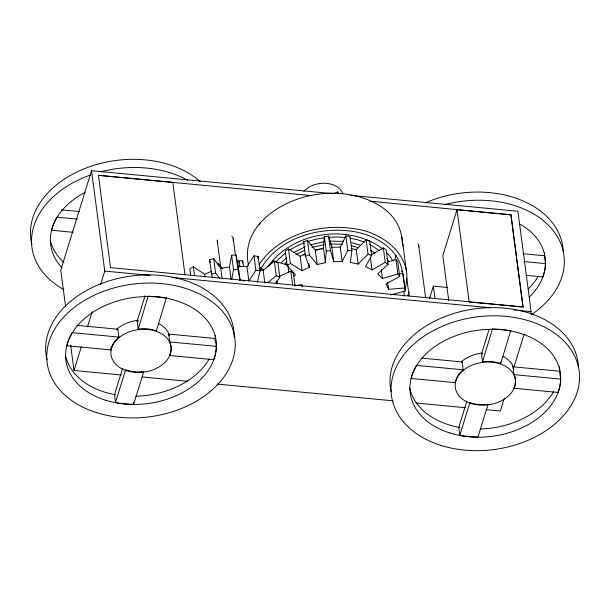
<?xml version="1.0" encoding="UTF-8"?>
<svg xmlns="http://www.w3.org/2000/svg" width="610" height="610" viewBox="0 0 610 610"><rect width="100%" height="100%" fill="white"/><g stroke="black" fill="none" stroke-linecap="round" stroke-linejoin="round"><path stroke-width="0.91" d="M402.287 244.29C402.402 203.595 351.947 189.031 318.946 194.186C284.268 197.983 239.623 224.716 248.56 265.449M294.058 276.048L295.492 274.858L287.127 265.51L285.221 251.068L288.515 248.987L290.413 263.428L302.072 270.695L309.354 267.226L305.45 256.269L303.551 241.827L307.471 240.485L309.369 254.919L317.185 264.534L325.382 262.666L323.483 248.224L324.39 236.634L328.584 236.139L331.87 247.233L333.769 261.675L342.157 261.583L347.791 250.382L345.893 235.94L349.987 236.344L351.894 250.786L350.346 262.384L358.177 264.069L368.043 254.256L366.137 239.814L369.782 241.08L371.681 255.521L365.451 266.593L372.024 269.902L385.238 262.353L388.097 264.366L377.735 273.928L382.462 278.572L397.865 273.951L399.68 276.536L386.107 283.734L388.578 289.3L404.788 288.019L405.406 290.947L390.743 294.897M325.382 262.666L326.297 251.076L324.39 236.634M242.49 262.757L242.78 260.981L239.105 260.6L237.526 263.802M231.129 279.517L229.467 266.883L231.625 255.277L236.017 254.98L238.266 266.288L240.165 280.73L237.923 269.422L236.017 254.98M231.701 279.533L233.523 269.719L231.625 255.277M257.725 258.266L258.16 256.482L253.973 255.796L246.958 266.684L248.857 281.118L255.872 270.238L253.973 255.796M257.229 282.491L260.058 270.924L258.16 256.482M404.643 289.651C415.738 258.495 384.163 232.562 355.859 228.979C320.936 222.902 279.662 233.912 259.143 264.504M333.151 193.683L91.546 170.708L60.779 270.085L65.598 306.677M184.975 274.668L172.828 182.39L98.408 175.314L311.108 195.589M121.367 374.982L73.993 370.476L81.267 346.991M87.695 326.205L92.171 311.756M100.566 284.649L104.76 271.099L91.546 170.708M115.488 402.539L125.622 369.805A30.286 21.403 -7.5 0 0 143.785 371.513L133.651 404.255A75.724 53.505 -7.5 0 1 115.488 402.539L114.451 394.685L122.618 368.318M166.454 297.588L156.381 330.818A30.286 21.403 -7.5 0 0 138.226 329.072L137.197 321.218L145.073 295.758M138.226 329.072L148.291 295.85M259.38 224.777L259.921 223.039M337.612 192.958L337.909 191.99L334.181 193.423M429.509 298.587L433.359 286.136L447.534 287.485M457.02 209.71L469.166 301.988L523.044 307.112L510.89 214.827L457.02 209.71L442.829 255.552L448.777 300.753M510.89 214.827L370.781 201.262M459.803 435.273L469.929 402.547A30.286 21.403 -7.5 0 0 488.099 404.255L477.966 436.996A75.724 53.505 -7.5 0 1 459.803 435.273L458.766 427.419L466.924 401.06M510.768 330.323L500.696 363.56A30.286 21.403 -7.5 0 0 482.541 361.814L481.503 353.96L489.106 329.408M482.541 361.814L492.605 328.592M523.044 307.112L510.966 214.59M504.272 398.368L500.36 411.018L486.147 409.668M514.062 366.747L524.127 334.227M530.563 313.448L531.119 311.641L517.905 211.251L350.201 195.307M396.248 255.293L394.99 258.556M409.371 292.007L407.785 295.675M342.157 261.583L340.25 247.141L345.893 235.94M261.179 268.225C278.229 239.051 315.561 227.499 347.708 230.755C371.871 232.929 400.32 247.622 402.669 274.347M267.866 266.684C292.571 231.648 348.661 223.1 382.866 248.933M401.525 271.679L402.379 270.466M275.476 283.429L279.837 277.314L277.939 262.872L274.37 261.271L263.177 270.367L259.692 269.338M275.697 261.995L285.167 253.135M271.038 263.528L273.41 260.897L287.867 265.182M281.523 262.483L286.41 257.794M284.862 263.856L287.051 261.629M358.177 264.069L356.27 249.627L366.137 239.814M267.874 282.537L276.269 275.712L274.37 261.271M287.127 265.51L290.413 263.428M289.971 249.818L296.963 245.906L303.727 242.963M293.532 252.593L305.084 246.768M296.079 254.644L304.436 250.237M204.96 277.024L204.602 274.317L193.339 266.73L189.786 268.812L190.625 275.133M370.949 254.988L383.339 247.912L386.199 249.925L388.097 264.366M259.189 268.469L260.767 267.607L263.23 269.49M303.681 255.148L305.061 254.431M288.515 248.987L300.166 256.253L305.023 253.943M279.067 276.452L290.817 271.16L293.418 273.516L295.08 286.151M204.602 274.317L211.556 271.32M305.45 256.269L309.369 254.919M308.431 241.285L316.537 239.105L324.848 237.679M387.808 261.957L395.959 259.509L397.781 262.094L399.68 276.536M212.303 277.642L209.504 259.761L213.683 258.51L220.782 268.446L222.093 278.373M211.403 274.203L215.582 272.952L219.409 278.305M310.444 244.823L323.94 241.773M311.855 247.408L324.078 244.633M315.439 250.489L316.979 250.047M317.764 249.856L319.335 249.482M307.471 240.485L315.286 250.092L323.483 248.224M295.507 285.709L301.714 284.496L302.735 286.662M320.921 249.147L322.507 248.85M220.782 268.446L229.467 266.883M326.297 251.076L330.483 250.58L333.769 261.675M399.283 273.867L402.882 273.585L405.406 290.947M233.523 269.719L237.923 269.422M329.042 237.26L337.399 237L345.611 237.526M330.063 241.133L343.506 241.369M330.315 243.985L342.652 244.221M331.87 247.233L340.25 247.141M238.266 266.288L246.958 266.684M242.772 280.844L244.511 280.92M61.618 209.848L79.346 211.533M522.968 253.714L544.425 255.75L545.462 263.604A75.724 53.505 -7.5 0 1 542.808 276.955L525.866 275.339M77.577 219.12L57.058 217.168A75.724 53.505 -7.5 0 0 51.53 230.237L73.185 232.296M524.005 261.568L545.462 263.604M523.113 306.876L110.547 267.645L98.408 175.314M104.76 271.099L150.235 275.423M172.028 277.497L490.379 307.768M514.07 310.017L515.961 310.2M517.859 310.376L531.119 311.641M76.822 325.328L117.867 329.232L118.904 337.086A30.286 21.403 -7.5 0 0 110.982 349.926L66.734 345.725A75.724 53.505 -7.5 0 1 72.262 332.648L118.904 337.086M169.45 355.493A30.286 21.403 -7.5 0 0 169.71 341.913L168.673 334.059L215.315 338.497L216.352 346.35A75.724 53.505 -7.5 0 1 213.698 359.694L169.45 355.493L169.389 354.997M422.074 358.154L462.182 361.966L463.219 369.82A30.286 21.403 -7.5 0 0 455.296 382.668L411.048 378.459A75.724 53.505 -7.5 0 1 416.577 365.39L463.219 369.82M512.987 366.801L559.629 371.238L560.666 379.092A75.724 53.505 -7.5 0 1 558.013 392.436L513.765 388.227A30.286 21.403 -7.5 0 0 514.024 374.654L512.987 366.801A30.286 21.403 -7.5 0 1 513.872 369.225M169.71 341.913L216.352 346.35M514.024 374.654L560.666 379.092M142.214 376.965L187.689 381.288M217.061 384.079L393.297 400.839M416.035 403.004L465.3 407.686M347.791 250.382L351.894 250.786M255.872 270.238L260.058 270.924M349.614 238.083L357.338 239.753L364.574 242.139M351.055 248.506L356.27 249.627M351.657 242.65L360.129 245.09M351.863 245.799L358.116 247.706M368.043 254.256L371.681 255.521M276.269 275.712L279.837 277.314M369.607 244.381L379.107 250.443M370.537 250.138L374.944 253.31M386.061 251.869L389.95 256.284L393.008 261.034M222.65 268.636L218.113 263.192L218.471 265.929M386.847 258.495L388.906 261.682M303.551 241.827L304.154 243.512M209.504 259.761L210.183 262.346M542.747 276.46L542.808 276.955M557.952 391.948L558.013 392.436M500.505 362.088L500.696 363.56M455.228 382.18L455.296 382.668M433.359 286.136L434.968 298.381M418.689 245.357L425.62 297.977M401.959 237.298L406.435 271.275M406.771 278.244L409.119 296.094M402.882 273.585L404.788 288.019M403.85 291.58L404.445 296.094M395.959 259.509L397.865 273.951M383.339 247.912L385.238 262.353M387.625 282.079L388.578 289.3M381.273 269.544L382.462 278.572M370.354 257.267L372.024 269.902M337.909 191.99L338.123 193.599M328.584 236.139L330.483 250.58M315.286 250.092L317.185 264.534M308.881 263.619L309.354 267.226M300.166 256.253L302.072 270.695M301.714 284.496L301.95 286.303M290.817 271.16L292.724 285.602M287.989 266.082L288.82 272.403M277.024 281.195L277.375 283.902M263.177 270.367L264.839 283.002M260.767 267.607L261.133 270.352M242.78 260.981L243.497 266.456M239.105 260.6L239.951 266.989M233.264 238.769L235.376 254.827M217.282 241.041L220.637 266.547M213.683 258.51L215.582 272.952M213.637 359.206L213.698 359.694M193.339 266.73L194.529 275.758M156.32 330.33L156.381 330.818M133.422 402.508L133.651 404.255M110.723 347.967L110.982 349.926M70.661 345.146L73.993 370.476M303.879 191.25A21.792 15.395 -7.5 0 1 325.504 183.313A21.792 15.395 -7.5 0 1 342.797 193.507M231.876 236.207A8.075 5.704 -7.5 0 1 233.043 240.866M217.877 242.627A8.075 5.704 -7.5 0 1 217.259 239.997M391.162 391.757A94.657 66.879 -7.5 0 1 475.205 308.797A94.657 66.879 -7.5 0 1 578.425 366.686M559.462 366.618A75.724 53.505 -7.5 0 1 559.583 371.955M553.529 391.704A75.724 53.505 -7.5 0 1 480.108 428.99M459.322 427.412A75.724 53.505 -7.5 0 1 409.645 387.823M492.674 329.08A75.724 53.505 -7.5 0 1 510.829 330.818M559.629 371.238A75.724 53.505 -7.5 0 1 559.599 372.069M459.864 427.625A75.724 53.505 -7.5 0 1 458.766 427.419M461.404 361.745A30.286 21.403 -7.5 0 1 482.403 353.045M503.181 356.476A30.286 21.403 -7.5 0 1 513.3 366.991M461.389 362.653A30.286 21.403 -7.5 0 1 462.182 361.966M481.503 353.96A30.286 21.403 -7.5 0 1 482.67 353.823M425.49 202.772A94.657 66.879 -7.5 0 1 563.213 251.129M444.629 204.67A94.657 66.879 -7.5 0 1 553.156 230.511A94.657 66.879 -7.5 0 1 531.562 314.569M544.372 252.799A75.724 53.505 -7.5 0 1 544.372 256.391M538.317 276.139A75.724 53.505 -7.5 0 1 528.153 288.965M519.362 223.786A75.724 53.505 -7.5 0 1 529.236 297.139M544.425 255.75A75.724 53.505 -7.5 0 1 544.394 256.589M417.949 243.748A8.075 5.704 -7.5 0 1 418.719 246.997M402.913 246.021A8.075 5.704 -7.5 0 1 403.362 244.991M31.842 244.351A94.657 66.879 -7.5 0 1 87.428 167.514A94.657 66.879 -7.5 0 1 200.248 181.666M63.844 289.613A94.657 66.879 -7.5 0 1 90.814 174.849M101.161 171.707A94.657 66.879 -7.5 0 1 187.705 180.255M63.951 262.567A75.724 53.505 -7.5 0 1 50.302 240.355M61.976 267.737A75.724 53.505 -7.5 0 1 85.103 192.348M47.061 359.908A94.657 66.879 -7.5 0 1 132.606 275.842A94.657 66.879 -7.5 0 1 234.148 337.315M215.269 335.622A75.724 53.505 -7.5 0 1 215.139 341.013M209.215 358.962A75.724 53.505 -7.5 0 1 135.794 396.248M115.008 394.67A75.724 53.505 -7.5 0 1 65.514 355.92M148.36 296.338A75.724 53.505 -7.5 0 1 166.522 298.077M215.315 338.497A75.724 53.505 -7.5 0 1 215.17 341.005M115.549 394.883A75.724 53.505 -7.5 0 1 114.451 394.685M116.441 329.598A30.286 21.403 -7.5 0 1 138.089 320.303M158.875 323.735A30.286 21.403 -7.5 0 1 169.206 334.89M117.074 329.918A30.286 21.403 -7.5 0 1 117.867 329.232M137.197 321.218A30.286 21.403 -7.5 0 1 138.356 321.081M168.673 334.059A30.286 21.403 -7.5 0 1 169.305 335.66M440.9 445.384A94.657 66.879 -7.5 0 0 579.5 374.86A94.657 66.879 -7.5 0 0 435.502 329.469A94.657 66.879 -7.5 0 0 440.9 445.384M449.783 432.955A75.724 53.505 -7.5 0 0 560.659 376.53A75.724 53.505 -7.5 0 0 445.468 340.22A75.724 53.505 -7.5 0 0 449.783 432.955M471.141 403.507A30.286 21.403 -7.5 0 0 515.496 380.937A30.286 21.403 -7.5 0 0 469.418 366.412A30.286 21.403 -7.5 0 0 471.141 403.507M96.586 412.642A94.657 66.879 -7.5 0 0 235.185 342.118A94.657 66.879 -7.5 0 0 91.195 296.727A94.657 66.879 -7.5 0 0 96.586 412.642M105.469 400.213A75.724 53.505 -7.5 0 0 216.344 343.796A75.724 53.505 -7.5 0 0 101.153 307.478A75.724 53.505 -7.5 0 0 105.469 400.213M126.834 370.766A30.286 21.403 -7.5 0 0 171.181 348.196A30.286 21.403 -7.5 0 0 125.103 333.67A30.286 21.403 -7.5 0 0 126.834 370.766"/></g></svg>
